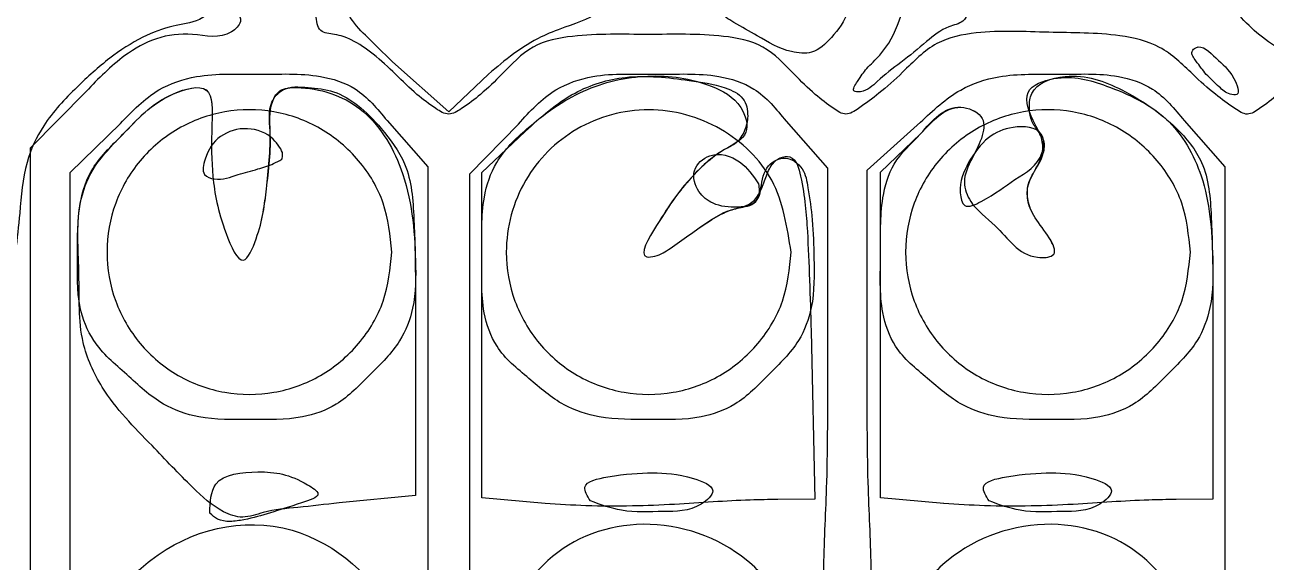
# Model space of a CAD drawing. Extents: x 15.9 to 97.5, y 243.5 to 291.3.
# Drawn here: x 30.8 to 38.71, y 258.54 to 261.96 of the extents above; entities that cross this region are included whole.
import ezdxf

# ---------------------------------------------------------------- set-up
doc = ezdxf.new("R2010")
doc.units = 0
for name, color, linetype in [('black', 7, 'CONTINUOUS'), ('blue', 7, 'CONTINUOUS'), ('drawing', 7, 'CONTINUOUS'), ('red', 7, 'CONTINUOUS')]:
    doc.layers.add(name, color=color, linetype=linetype)

msp = doc.modelspace()

# ---------------------------------------------------------------- linework, layer by layer
at = {"layer": 'black', "color": 7}
for points in [[(31.453422, 259.731553)], [(34.015757, 259.707275)], [(36.555753, 259.707278)], [(34.407876, 258.92601)], [(36.947876, 258.92601)], [(31.982937, 258.848382)]]:
    msp.add_lwpolyline(points, close=True, dxfattribs=at)
for points, knots in [([(31.453422, 259.731555), (31.376123, 259.798466), (31.240825, 259.915581), (31.130061, 260.19178), (31.144943, 260.490969), (31.134185, 260.791001), (31.232744, 261.067137), (31.464004, 261.292911), (31.647408, 261.506286), (32.011422, 261.603267), (31.98974, 261.26718), (31.996105, 260.976102), (32.041471, 260.726046), (32.188984, 260.378019), (32.31647, 260.677052), (32.34429, 260.917622), (32.376049, 261.220744), (32.358381, 261.43195), (32.421977, 261.558057), (32.651844, 261.570063), (32.980364, 261.460363), (33.256359, 261.009325), (33.296138, 260.554529), (33.296095, 260.178443), (33.196401, 259.918981), (33.00287, 259.733015), (32.815784, 259.536417), (32.54075, 259.437836), (32.242092, 259.447963), (31.940307, 259.439331), (31.659605, 259.538645), (31.527217, 259.662509), (31.453422, 259.731553)], [0, 0, 0, 0, 0.302535, 0.529528, 0.862641, 1.192186, 1.42481, 1.718661, 2.132261, 2.341447, 2.561509, 2.895309, 3.268331, 3.471229, 3.629197, 3.954926, 4.326674, 4.497576, 4.594944, 4.705096, 5.129481, 5.591969, 6.186515, 6.488765, 6.711792, 6.9967, 7.285673, 7.515324, 7.846189, 8.17698, 8.415371, 8.715609, 8.715609, 8.715609, 8.715609]), ([(34.015755, 259.707275), (33.940116, 259.769443), (33.804294, 259.881074), (33.703682, 260.171082), (33.723596, 260.494129), (33.706037, 260.819476), (33.802222, 261.1096), (34.035142, 261.336898), (34.346958, 261.562529), (34.76925, 261.659757), (35.126774, 261.608797), (35.369205, 261.478056), (35.436886, 261.252085), (35.217808, 261.154238), (35.012142, 260.957523), (34.891949, 260.787056), (34.698374, 260.469462), (34.843236, 260.486492), (34.92543, 260.541975), (35.039444, 260.622415), (35.15884, 260.708926), (35.273528, 260.773842), (35.367666, 260.798263), (35.439831, 260.809344), (35.485206, 260.85864), (35.49849, 260.949122), (35.517051, 261.064742), (35.65508, 261.136707), (35.77327, 261.049211), (35.798855, 260.894731), (35.826769, 260.705471), (35.83248, 260.449962), (35.837537, 260.186381), (35.738686, 259.92005), (35.543227, 259.733687), (35.356118, 259.536893), (35.082721, 259.438243), (34.787534, 259.447066), (34.490759, 259.441951), (34.217646, 259.530665), (34.086824, 259.645106), (34.015757, 259.707275)], [0, 0, 0, 0, 0.288038, 0.517216, 0.886656, 1.253664, 1.488812, 1.776173, 2.21139, 2.631759, 3.039682, 3.27178, 3.433883, 3.609968, 3.889023, 4.263457, 4.472111, 4.524166, 4.632659, 4.779643, 4.938217, 5.077252, 5.169957, 5.230529, 5.290905, 5.354368, 5.503047, 5.621012, 5.747547, 5.874048, 6.080475, 6.324864, 6.639604, 6.864986, 7.151872, 7.440443, 7.669372, 7.997178, 8.320649, 8.556607, 8.837233, 8.837233, 8.837233, 8.837233]), ([(36.555755, 259.707275), (36.480079, 259.769463), (36.344166, 259.881152), (36.24379, 260.171309), (36.262578, 260.493697), (36.249203, 260.811762), (36.329367, 261.095458), (36.524168, 261.266385), (36.69748, 261.482564), (36.974564, 261.367985), (36.852959, 261.137499), (36.771118, 260.97204), (36.835446, 260.796366), (37.027625, 260.669318), (37.149642, 260.464326), (37.437646, 260.485307), (37.25728, 260.691045), (37.195252, 260.815956), (37.185771, 260.936221), (37.239635, 261.031868), (37.29153, 261.124787), (37.292198, 261.235774), (37.224809, 261.349954), (37.138698, 261.549213), (37.426449, 261.65636), (37.726081, 261.570728), (38.104648, 261.396322), (38.34588, 260.971419), (38.374667, 260.54517), (38.377294, 260.186455), (38.278677, 259.920166), (38.083206, 259.733635), (37.896112, 259.536901), (37.622718, 259.438244), (37.327531, 259.447069), (37.030756, 259.441953), (36.757643, 259.530668), (36.62682, 259.645109), (36.555753, 259.707278)], [0, 0, 0, 0, 0.288092, 0.517411, 0.887422, 1.249019, 1.476944, 1.731993, 2.040412, 2.180985, 2.449366, 2.614494, 2.743327, 2.961726, 3.298995, 3.395341, 3.640601, 3.765307, 3.865927, 3.978425, 4.088372, 4.182941, 4.291172, 4.499812, 4.686512, 5.025533, 5.458819, 5.885011, 6.414251, 6.728844, 6.954564, 7.241334, 7.529905, 7.758834, 8.08664, 8.410111, 8.646069, 8.926695, 8.926695, 8.926695, 8.926695]), ([(31.982937, 258.848385), (31.984928, 258.918473), (31.989856, 259.091936), (32.330886, 259.123814), (32.512573, 259.092856), (32.715659, 258.959244), (32.434957, 258.873639), (32.300033, 258.822301), (32.114504, 258.790774), (32.034114, 258.801352), (31.998601, 258.833988), (31.982937, 258.848382)], [0, 0, 0, 0, 0.188843, 0.467376, 0.795268, 0.883376, 1.002202, 1.385766, 1.475604, 1.554916, 1.617504, 1.617504, 1.617504, 1.617504]), ([(34.407876, 258.926015), (34.388189, 258.957731), (34.334684, 259.043928), (34.58698, 259.09523), (34.795646, 259.109905), (35.003991, 259.097), (35.236264, 259.006498), (35.068551, 258.854461), (34.868602, 258.863202), (34.62275, 258.846563), (34.473353, 258.901801), (34.407876, 258.92601)], [0, 0, 0, 0, 0.093812, 0.254958, 0.539959, 0.803195, 0.949663, 1.061078, 1.30657, 1.572741, 1.780411, 1.780411, 1.780411, 1.780411]), ([(36.947876, 258.926015), (36.928189, 258.957731), (36.874684, 259.043928), (37.12698, 259.09523), (37.335646, 259.109905), (37.543991, 259.097), (37.776264, 259.006498), (37.608551, 258.854461), (37.408602, 258.863202), (37.16275, 258.846563), (37.013353, 258.901801), (36.947876, 258.92601)], [0, 0, 0, 0, 0.093812, 0.254958, 0.539959, 0.803195, 0.949663, 1.061078, 1.30657, 1.572741, 1.780411, 1.780411, 1.780411, 1.780411])]:
    msp.add_open_spline(points, degree=3, knots=knots, dxfattribs=at)
at = {"layer": 'blue', "color": 7}
for points in [[(33.758808, 261.646886), (33.504808, 261.405654), (33.147331, 261.725652)], [(34.118642, 258.909554), (33.716475, 258.945774), (33.716475, 259.982859), (33.716475, 261.019945), (33.991642, 261.281214)], [(36.658642, 258.909554), (36.256475, 258.945774), (36.256475, 259.983628), (36.256475, 261.021482), (36.511033, 261.265364)], [(33.293142, 260.000092), (33.293142, 258.960015), (32.806308, 258.913775)], [(35.814505, 260.00907), (35.838205, 258.936496), (35.602843, 258.935734)], [(38.373086, 259.993496), (38.373089, 258.936499), (38.140255, 258.935737)]]:
    msp.add_lwpolyline(points, dxfattribs=at)
for points in [[(38.33128, 261.645312)], [(31.614335, 259.278244)], [(34.118647, 258.909554)], [(36.658589, 258.909557)]]:
    msp.add_lwpolyline(points, close=True, dxfattribs=at)
for points, knots in [([(36.075464, 263.212233), (36.077243, 262.950184), (36.079853, 262.565847), (36.097897, 262.088018), (35.958118, 261.887059), (35.832599, 261.770413), (35.646581, 261.787594), (35.490751, 261.879217), (35.338099, 261.966982), (35.239078, 262.026044), (35.205183, 262.097209), (35.23544, 262.147909), (35.204301, 262.212159), (35.158105, 262.279269), (35.094613, 262.36939), (35.141391, 262.512457), (35.287085, 262.69683), (35.457466, 263.01576), (35.583028, 263.469078), (35.597464, 263.899717), (35.64237, 264.211126), (35.547936, 264.417896), (35.433679, 264.405027), (35.367477, 264.39757)], [0, 0, 0, 0, 0.797837, 1.170151, 1.366049, 1.522473, 1.650036, 1.890254, 2.062024, 2.181104, 2.231232, 2.275524, 2.341147, 2.423866, 2.531826, 2.646175, 2.83785, 3.246831, 3.714899, 4.237915, 4.532582, 4.661237, 4.838481, 4.838481, 4.838481, 4.838481]), ([(36.816556, 263.217829), (36.824491, 262.97653), (36.836836, 262.601112), (36.852035, 262.208513), (36.804974, 261.974322), (36.660954, 261.949295), (36.540166, 261.844421), (36.392385, 261.724288), (36.248304, 261.618538), (36.16793, 261.532393), (36.065123, 261.532565), (36.122942, 261.620311), (36.165905, 261.686264), (36.290167, 261.796449), (36.441933, 262.091101), (36.454368, 262.842997), (36.498954, 263.487614), (36.529684, 263.9319)], [0, 0, 0, 0, 0.714174, 1.111126, 1.243243, 1.338922, 1.509016, 1.719536, 1.913059, 2.038984, 2.080236, 2.145003, 2.245981, 2.364865, 2.617711, 3.224185, 4.569197, 4.569197, 4.569197, 4.569197]), ([(32.733462, 262.758202), (32.656854, 262.904489), (32.515811, 263.173818), (31.995206, 263.04315), (31.895476, 262.669891), (31.913436, 262.409089), (31.931231, 262.262951), (31.963883, 262.153953), (32.005677, 262.048103), (31.888149, 261.972301), (31.73876, 261.958291), (31.538263, 261.882038), (31.333588, 261.747686), (31.123004, 261.555437), (30.923995, 261.346298), (30.794554, 261.064416), (30.7756, 260.792597), (30.749077, 260.538662), (30.727461, 260.402248), (30.692012, 260.257056), (30.566745, 260.392589), (30.430883, 260.486269), (30.304615, 260.606947), (30.23219, 260.676167)], [0, 0, 0, 0, 0.439852, 0.809817, 1.286861, 1.451102, 1.605752, 1.719238, 1.808998, 1.898524, 2.072531, 2.27634, 2.52712, 2.805073, 3.13074, 3.386567, 3.713984, 3.951611, 4.122732, 4.192683, 4.287405, 4.501723, 4.790008, 4.790008, 4.790008, 4.790008]), ([(40.955969, 261.560415), (40.891532, 261.622018), (40.769958, 261.738245), (40.595362, 261.874062), (40.447636, 261.951497), (40.346721, 261.980757), (40.281379, 262.029974), (40.292067, 262.108381), (40.329952, 262.206071), (40.338084, 262.368113), (40.349723, 262.629148), (40.337668, 262.964502), (39.982149, 263.19037), (39.730743, 263.052833), (39.566141, 262.878127), (39.665942, 262.753597), (39.783643, 262.778029), (39.899556, 262.816217), (39.961741, 262.707233), (39.950771, 262.582614), (39.954015, 262.445727), (39.888962, 262.329048), (39.780662, 262.306703), (39.686104, 262.287792), (39.62082, 262.217887), (39.624682, 262.133773), (39.633474, 262.054384), (39.577865, 261.989286), (39.487407, 261.984673), (39.375148, 261.966974), (39.24045, 261.919586), (39.086582, 261.854309), (38.921875, 261.74419), (38.68013, 261.86778), (38.560616, 261.998812), (38.47964, 262.087593)], [0, 0, 0, 0, 0.267212, 0.504153, 0.663396, 0.758969, 0.827934, 0.878379, 0.978488, 1.148476, 1.353452, 1.779541, 2.061678, 2.440908, 2.571694, 2.671218, 2.820555, 2.911911, 2.988578, 3.139537, 3.292262, 3.39501, 3.506677, 3.605304, 3.683001, 3.767267, 3.848141, 3.914384, 3.996119, 4.108046, 4.259065, 4.418687, 4.621048, 4.794906, 5.160225, 5.160225, 5.160225, 5.160225]), ([(33.147331, 261.725652), (33.088485, 261.782779), (32.987442, 261.880869), (32.881793, 261.986884), (32.816182, 262.132938), (33.058542, 262.119778), (33.271813, 262.157626), (33.735393, 262.148405), (34.0261, 262.170912), (34.565718, 262.055477), (34.245307, 261.947084), (34.083955, 261.884974), (33.913848, 261.779296), (33.810538, 261.691065), (33.758808, 261.646886)], [0, 0, 0, 0, 0.241316, 0.414353, 0.488701, 0.620594, 0.907575, 1.289256, 1.874343, 2.10911, 2.335327, 2.499247, 2.704219, 2.909785, 2.909785, 2.909785, 2.909785]), ([(38.331278, 261.645312), (38.310766, 261.67178), (38.277779, 261.714344), (38.226552, 261.783855), (38.297015, 261.848538), (38.411669, 261.725089), (38.491715, 261.669543), (38.558947, 261.50583), (38.464508, 261.519249), (38.406793, 261.571556), (38.358965, 261.618271), (38.33128, 261.645312)], [0, 0, 0, 0, 0.107717, 0.173221, 0.205923, 0.349064, 0.523285, 0.627742, 0.669448, 0.753312, 0.868577, 0.868577, 0.868577, 0.868577]), ([(31.614335, 259.278247), (31.499295, 259.395433), (31.311681, 259.586547), (31.138197, 259.971397), (31.158921, 260.365224), (31.126031, 260.731269), (31.212836, 261.05622), (31.461491, 261.286157), (31.645136, 261.504606), (32.011321, 261.604145), (31.989805, 261.267197), (31.996072, 260.976133), (32.041505, 260.72602), (32.18893, 260.378057), (32.316691, 260.676894), (32.342304, 260.919036), (32.383004, 261.220013), (32.34831, 261.447618), (32.455369, 261.574772), (32.611828, 261.561029), (32.776999, 261.54545), (32.939618, 261.44695), (33.089981, 261.289238), (33.262568, 261.059266), (33.294526, 260.596033), (33.293698, 260.239474), (33.293142, 260.000092)], [0, 0, 0, 0, 0.489771, 0.79875, 1.232546, 1.65113, 1.901458, 2.208653, 2.625258, 2.835491, 3.05583, 3.389631, 3.762653, 3.965551, 4.123519, 4.449248, 4.820996, 5.003156, 5.105886, 5.269201, 5.434445, 5.608947, 5.819912, 6.091852, 6.446379, 7.170642, 7.170642, 7.170642, 7.170642]), ([(33.991642, 261.281214), (34.091885, 261.371879), (34.276297, 261.53867), (34.65287, 261.654943), (34.983235, 261.615667), (35.232637, 261.578241), (35.392141, 261.507107), (35.417757, 261.383642), (35.394917, 261.28546), (35.343433, 261.20373), (35.200973, 261.141729), (35.009348, 260.952946), (34.892412, 260.78781), (34.698352, 260.469422), (34.843239, 260.486494), (34.925416, 260.541956), (35.039183, 260.622232), (35.157224, 260.707725), (35.267838, 260.774623), (35.361363, 260.795831), (35.438304, 260.820722), (35.490015, 260.89024), (35.520614, 260.975837), (35.551652, 261.060245), (35.607799, 261.118047), (35.714433, 261.131064), (35.772927, 260.904479), (35.797612, 260.56455), (35.807899, 260.226281), (35.814505, 260.00907)], [0, 0, 0, 0, 0.401374, 0.738387, 1.144583, 1.379477, 1.511695, 1.626326, 1.720884, 1.814251, 1.901122, 2.180177, 2.554611, 2.763266, 2.81532, 2.923813, 3.070797, 3.22826, 3.364159, 3.452077, 3.516519, 3.600754, 3.698239, 3.791456, 3.867568, 3.930376, 4.071027, 4.425125, 5.060469, 5.060469, 5.060469, 5.060469]), ([(36.511033, 261.265364), (36.586955, 261.353126), (36.69748, 261.480888), (36.974564, 261.368603), (36.85296, 261.137366), (36.771118, 260.972051), (36.835448, 260.79635), (37.027605, 260.669314), (37.149726, 260.464321), (37.437522, 260.485295), (37.257362, 260.692222), (37.192869, 260.817357), (37.186548, 260.942105), (37.244723, 261.039709), (37.296682, 261.129034), (37.307015, 261.226151), (37.254523, 261.288849), (37.210386, 261.35595), (37.201265, 261.438426), (37.218331, 261.581024), (37.491454, 261.673189), (37.8158, 261.55208), (38.113375, 261.351166), (38.342197, 261.071614), (38.376201, 260.601008), (38.374347, 260.239385), (38.373086, 259.993496)], [0, 0, 0, 0, 0.308419, 0.448992, 0.717373, 0.882501, 1.011334, 1.229733, 1.567002, 1.663348, 1.908608, 2.035911, 2.137372, 2.258384, 2.369034, 2.44974, 2.529049, 2.603979, 2.688215, 2.77338, 3.012748, 3.383601, 3.807909, 4.079939, 4.430512, 5.175346, 5.175346, 5.175346, 5.175346]), ([(32.806308, 258.913775), (32.71879, 258.903306), (32.557439, 258.884006), (32.351468, 258.867929), (32.195392, 258.806756), (32.025775, 258.867077), (31.842796, 259.038845), (31.699806, 259.188681), (31.614335, 259.278244)], [0, 0, 0, 0, 0.264268, 0.487209, 0.621058, 0.747846, 0.998053, 1.369854, 1.369854, 1.369854, 1.369854]), ([(35.602843, 258.935734), (35.543981, 258.934425), (35.406165, 258.931359), (35.186555, 258.92054), (34.93672, 258.902371), (34.66652, 258.891293), (34.39098, 258.89237), (34.205475, 258.904075), (34.118647, 258.909554)], [0, 0, 0, 0, 0.176626, 0.41354, 0.659525, 0.92808, 1.224655, 1.485617, 1.485617, 1.485617, 1.485617]), ([(38.140255, 258.935737), (38.081818, 258.934426), (37.944729, 258.93135), (37.725963, 258.920523), (37.476547, 258.902363), (37.206462, 258.891298), (36.930922, 258.892373), (36.745417, 258.904078), (36.658589, 258.909557)], [0, 0, 0, 0, 0.175352, 0.411358, 0.656997, 0.925552, 1.222127, 1.483089, 1.483089, 1.483089, 1.483089])]:
    msp.add_open_spline(points, degree=3, knots=knots, dxfattribs=at)
at = {"layer": 'drawing', "color": 1}
for points in [[(33.142278, 260.512062)], [(35.686575, 260.512062)], [(38.230871, 260.512062)]]:
    msp.add_lwpolyline(points, close=True, dxfattribs=at)
for points, knots in [([(33.142278, 260.512062), (33.131437, 260.405977), (33.10991, 260.195325), (32.942892, 259.916945), (32.698351, 259.709977), (32.395533, 259.600207), (32.074208, 259.600207), (31.771814, 259.709977), (31.525579, 259.916945), (31.364853, 260.195325), (31.308736, 260.512062), (31.364853, 260.8288), (31.525579, 261.10718), (31.771814, 261.314148), (32.074208, 261.423917), (32.395533, 261.423917), (32.698351, 261.314148), (32.942892, 261.10718), (33.10991, 260.8288), (33.131437, 260.618148), (33.142278, 260.512062)], [0, 0, 0, 0, 0.316641, 0.62875, 0.945391, 1.262031, 1.57414, 1.890781, 2.207422, 2.519531, 2.836172, 3.152812, 3.464921, 3.781562, 4.098203, 4.410312, 4.726953, 5.043593, 5.355703, 5.672343, 5.672343, 5.672343, 5.672343]), ([(35.686575, 260.512062), (35.675734, 260.405977), (35.654207, 260.195325), (35.48719, 259.916945), (35.242648, 259.709976), (34.93983, 259.600208), (34.618503, 259.600205), (34.316116, 259.709985), (34.069854, 259.916912), (33.909229, 260.195448), (33.843305, 260.564362), (33.957057, 260.987454), (34.303897, 261.33408), (34.780026, 261.462738), (35.25126, 261.334149), (35.612497, 260.987184), (35.661636, 260.672018), (35.686575, 260.512062)], [0, 0, 0, 0, 0.316641, 0.62875, 0.945391, 1.262031, 1.57414, 1.890781, 2.207422, 2.519531, 2.836172, 3.3106, 3.770957, 4.245385, 4.719814, 5.180171, 5.654599, 5.654599, 5.654599, 5.654599]), ([(38.230871, 260.512062), (38.22003, 260.405977), (38.198503, 260.195325), (38.031485, 259.916945), (37.786944, 259.709977), (37.484126, 259.600207), (37.162801, 259.600207), (36.860407, 259.709977), (36.614172, 259.916945), (36.453446, 260.195325), (36.397329, 260.512062), (36.453446, 260.8288), (36.614172, 261.10718), (36.860407, 261.314148), (37.162801, 261.423917), (37.484126, 261.423917), (37.786944, 261.314148), (38.031485, 261.10718), (38.198503, 260.8288), (38.22003, 260.618148), (38.230871, 260.512062)], [0, 0, 0, 0, 0.316641, 0.62875, 0.945391, 1.262031, 1.57414, 1.890781, 2.207422, 2.519531, 2.836172, 3.152812, 3.464921, 3.781562, 4.098203, 4.410312, 4.726953, 5.043593, 5.355703, 5.672343, 5.672343, 5.672343, 5.672343])]:
    msp.add_open_spline(points, degree=3, knots=knots, dxfattribs=at)
at = {"layer": 'red', "color": 7}
for points in [[(31.194158, 261.536788), (30.837865, 261.17375), (30.83878, 257.959622), (30.839694, 254.745493), (31.183814, 254.38566), (31.527934, 254.025826), (32.267646, 254.025826)], [(33.111695, 261.350353), (33.371124, 261.05488), (33.371124, 257.962826), (33.371124, 254.870773), (33.111695, 254.575299)], [(35.655038, 261.346546), (35.917808, 261.047268), (35.917808, 259.702471)], [(36.171803, 259.695561), (36.171803, 261.033451), (36.510714, 261.339636)], [(38.19169, 261.350348), (38.451119, 261.054875), (38.451119, 257.962821), (38.451119, 254.870768), (38.19169, 254.575294)], [(31.405325, 254.600896), (31.091808, 254.921966), (31.091808, 257.970379), (31.091808, 261.018793), (31.412878, 261.33231)], [(33.948757, 254.597381), (33.638673, 254.914936), (33.638673, 257.962826), (33.638673, 261.010717), (33.948757, 261.328271)]]:
    msp.add_lwpolyline(points, dxfattribs=at)
for points in [[(32.44066, 261.103785)], [(35.478649, 260.947326)], [(37.112231, 260.974962)]]:
    msp.add_lwpolyline(points, close=True, dxfattribs=at)
for points, knots in [([(39.85992, 261.899826), (39.699494, 261.903206), (39.452342, 261.908413), (39.107673, 261.843894), (38.943, 261.662631), (38.799303, 261.522331), (38.692777, 261.440522), (38.593533, 261.374147), (38.492027, 261.441483), (38.37903, 261.522273), (38.225706, 261.663308), (38.049355, 261.838192), (37.71687, 261.913583), (37.324955, 261.907159), (36.935196, 261.932326), (36.594467, 261.861211), (36.418605, 261.675714), (36.257556, 261.529027), (36.140617, 261.444554), (36.036999, 261.373689), (35.936902, 261.440513), (35.830442, 261.522328), (35.686771, 261.662615), (35.522423, 261.84329), (35.179681, 261.909226), (34.774856, 261.893743), (34.370067, 261.909193), (34.027261, 261.843355), (33.862876, 261.662158), (33.717871, 261.521788), (33.607973, 261.439342), (33.504856, 261.374334), (33.401785, 261.439419), (33.291618, 261.521143), (33.165329, 261.64834), (33.033528, 261.771373), (32.90192, 261.863015), (32.78866, 261.903042), (32.670383, 261.909095), (32.65105, 262.069072), (32.689182, 262.289404), (32.70795, 262.596106), (32.64365, 262.899162), (32.404424, 263.117381), (32.025454, 262.938934), (31.915759, 262.530396), (31.95109, 262.174993), (32.224042, 262.010347), (32.075543, 261.859652), (31.876314, 261.915994), (31.639219, 261.887617), (31.40408, 261.75285), (31.272538, 261.617461), (31.194158, 261.536788)], [0, 0, 0, 0, 0.484581, 0.746548, 1.010517, 1.196044, 1.345455, 1.429635, 1.516246, 1.671281, 1.864091, 2.135981, 2.399912, 2.853769, 3.315613, 3.574744, 3.859737, 4.061556, 4.222962, 4.311877, 4.396057, 4.545468, 4.730994, 4.994733, 5.255634, 5.736473, 6.217311, 6.478213, 6.741953, 6.92841, 7.080496, 7.168989, 7.257484, 7.40957, 7.596027, 7.787538, 7.954378, 8.066521, 8.1579, 8.261544, 8.471477, 8.87025, 9.157724, 9.382691, 9.732468, 10.167049, 10.586384, 10.767439, 10.85441, 11.104214, 11.334112, 11.56247, 11.89916, 11.89916, 11.89916, 11.89916]), ([(31.412878, 261.33231), (31.489171, 261.411721), (31.624724, 261.552815), (31.942796, 261.659111), (32.292669, 261.637429), (32.634756, 261.659676), (32.93724, 261.563353), (33.049809, 261.425913), (33.111695, 261.350353)], [0, 0, 0, 0, 0.325514, 0.57836, 0.974984, 1.369302, 1.604074, 1.890745, 1.890745, 1.890745, 1.890745]), ([(33.948757, 261.328271), (34.022317, 261.409383), (34.15288, 261.55335), (34.471914, 261.660657), (34.825056, 261.636667), (35.172102, 261.660419), (35.478792, 261.562758), (35.592421, 261.423362), (35.655038, 261.346546)], [0, 0, 0, 0, 0.323029, 0.573349, 0.976348, 1.376932, 1.613844, 1.904656, 1.904656, 1.904656, 1.904656]), ([(36.510714, 261.339636), (36.591232, 261.415861), (36.734504, 261.551495), (37.049049, 261.656205), (37.390834, 261.638653), (37.722916, 261.658885), (38.018298, 261.561368), (38.129997, 261.425428), (38.19169, 261.350348)], [0, 0, 0, 0, 0.328801, 0.585064, 0.9672, 1.34822, 1.579654, 1.86517, 1.86517, 1.86517, 1.86517]), ([(32.440657, 261.103786), (32.443861, 261.114224), (32.452123, 261.141143), (32.42451, 261.186622), (32.366827, 261.263509), (32.222336, 261.320288), (32.036788, 261.264534), (31.956023, 261.139847), (31.92575, 261.003594), (32.044257, 260.962196), (32.154665, 261.007654), (32.28118, 261.038336), (32.375708, 261.068008), (32.423651, 261.094416), (32.44066, 261.103785)], [0, 0, 0, 0, 0.031649, 0.081627, 0.146973, 0.324252, 0.502954, 0.677583, 0.774683, 0.842402, 0.996792, 1.128151, 1.233941, 1.292111, 1.292111, 1.292111, 1.292111]), ([(37.112231, 260.974967), (37.185255, 261.019223), (37.294116, 261.085199), (37.303569, 261.306807), (37.094404, 261.322804), (36.927959, 261.248479), (36.809734, 261.084554), (36.749079, 260.940577), (36.783363, 260.777143), (36.961442, 260.865117), (37.050066, 260.929677), (37.112231, 260.974962)], [0, 0, 0, 0, 0.241709, 0.360328, 0.545843, 0.714963, 0.918693, 1.119169, 1.203644, 1.312309, 1.567614, 1.567614, 1.567614, 1.567614]), ([(35.478649, 260.947326), (35.44398, 260.999221), (35.373316, 261.104996), (35.181139, 261.163137), (35.043818, 261.038211), (35.086094, 260.894678), (35.196447, 260.804226), (35.321304, 260.796713), (35.429168, 260.802238), (35.489589, 260.867116), (35.482551, 260.918714), (35.478649, 260.947326)], [0, 0, 0, 0, 0.18539, 0.377865, 0.514795, 0.649875, 0.766975, 0.925167, 1.013455, 1.079746, 1.162265, 1.162265, 1.162265, 1.162265]), ([(35.917808, 259.702471), (35.918045, 259.470519), (35.918462, 259.061355), (35.889865, 258.568296), (35.892071, 258.260427), (35.817583, 258.105327), (35.675647, 258.08493), (35.670713, 258.211296), (35.62432, 258.317128), (35.52924, 258.430756), (35.286262, 258.673159), (34.758374, 258.858719), (34.081582, 258.61778), (33.763346, 257.962856), (34.081575, 257.307759), (34.758402, 257.067358), (35.286419, 257.251415), (35.530079, 257.496643), (35.624172, 257.610472), (35.665603, 257.708813), (35.669651, 257.782113), (35.71465, 257.822177), (35.81862, 257.818236), (35.846416, 257.521344), (35.890398, 257.080767), (35.895402, 256.624611), (35.89862, 256.331215)], [0, 0, 0, 0, 0.695767, 1.227331, 1.480404, 1.619785, 1.703378, 1.815183, 1.912205, 2.065703, 2.248159, 2.946571, 3.597066, 4.237591, 4.878117, 5.528611, 6.227023, 6.410152, 6.565667, 6.666003, 6.726671, 6.776892, 6.830205, 7.001835, 7.475141, 8.328331, 8.328331, 8.328331, 8.328331]), ([(36.190851, 256.352927), (36.194245, 256.641623), (36.199526, 257.090778), (36.242718, 257.52558), (36.271601, 257.81832), (36.374962, 257.822174), (36.41996, 257.782115), (36.424006, 257.708809), (36.465438, 257.610468), (36.559532, 257.496638), (36.803192, 257.25141), (37.331209, 257.067353), (38.008036, 257.307754), (38.326265, 257.962851), (38.008029, 258.617775), (37.331237, 258.858714), (36.803349, 258.673154), (36.56037, 258.430751), (36.46529, 258.317123), (36.418897, 258.211292), (36.413963, 258.084926), (36.272028, 258.105322), (36.197677, 258.260117), (36.19964, 258.566823), (36.171197, 259.057594), (36.171584, 259.464769), (36.171803, 259.695561)], [0, 0, 0, 0, 0.839815, 1.306593, 1.476577, 1.529888, 1.580111, 1.640786, 1.741121, 1.896637, 2.079766, 2.778178, 3.428673, 4.069198, 4.709723, 5.360218, 6.05863, 6.241086, 6.394584, 6.491607, 6.603411, 6.687004, 6.826384, 7.078516, 7.607601, 8.29989, 8.29989, 8.29989, 8.29989]), ([(32.876939, 257.394201), (33.025297, 257.666702), (33.320337, 258.208625), (32.489198, 258.908413), (31.743478, 258.711783), (31.382484, 258.337975), (31.332334, 258.006924), (31.431003, 257.615288), (31.761336, 257.211411), (32.367986, 257.095494), (32.704702, 257.293114), (32.876939, 257.394201)], [0, 0, 0, 0, 0.828235, 1.647106, 2.567124, 2.875581, 3.151057, 3.527468, 4.066093, 4.623844, 5.207906, 5.207906, 5.207906, 5.207906])]:
    msp.add_open_spline(points, degree=3, knots=knots, dxfattribs=at)

doc.saveas('drawing.dxf')
